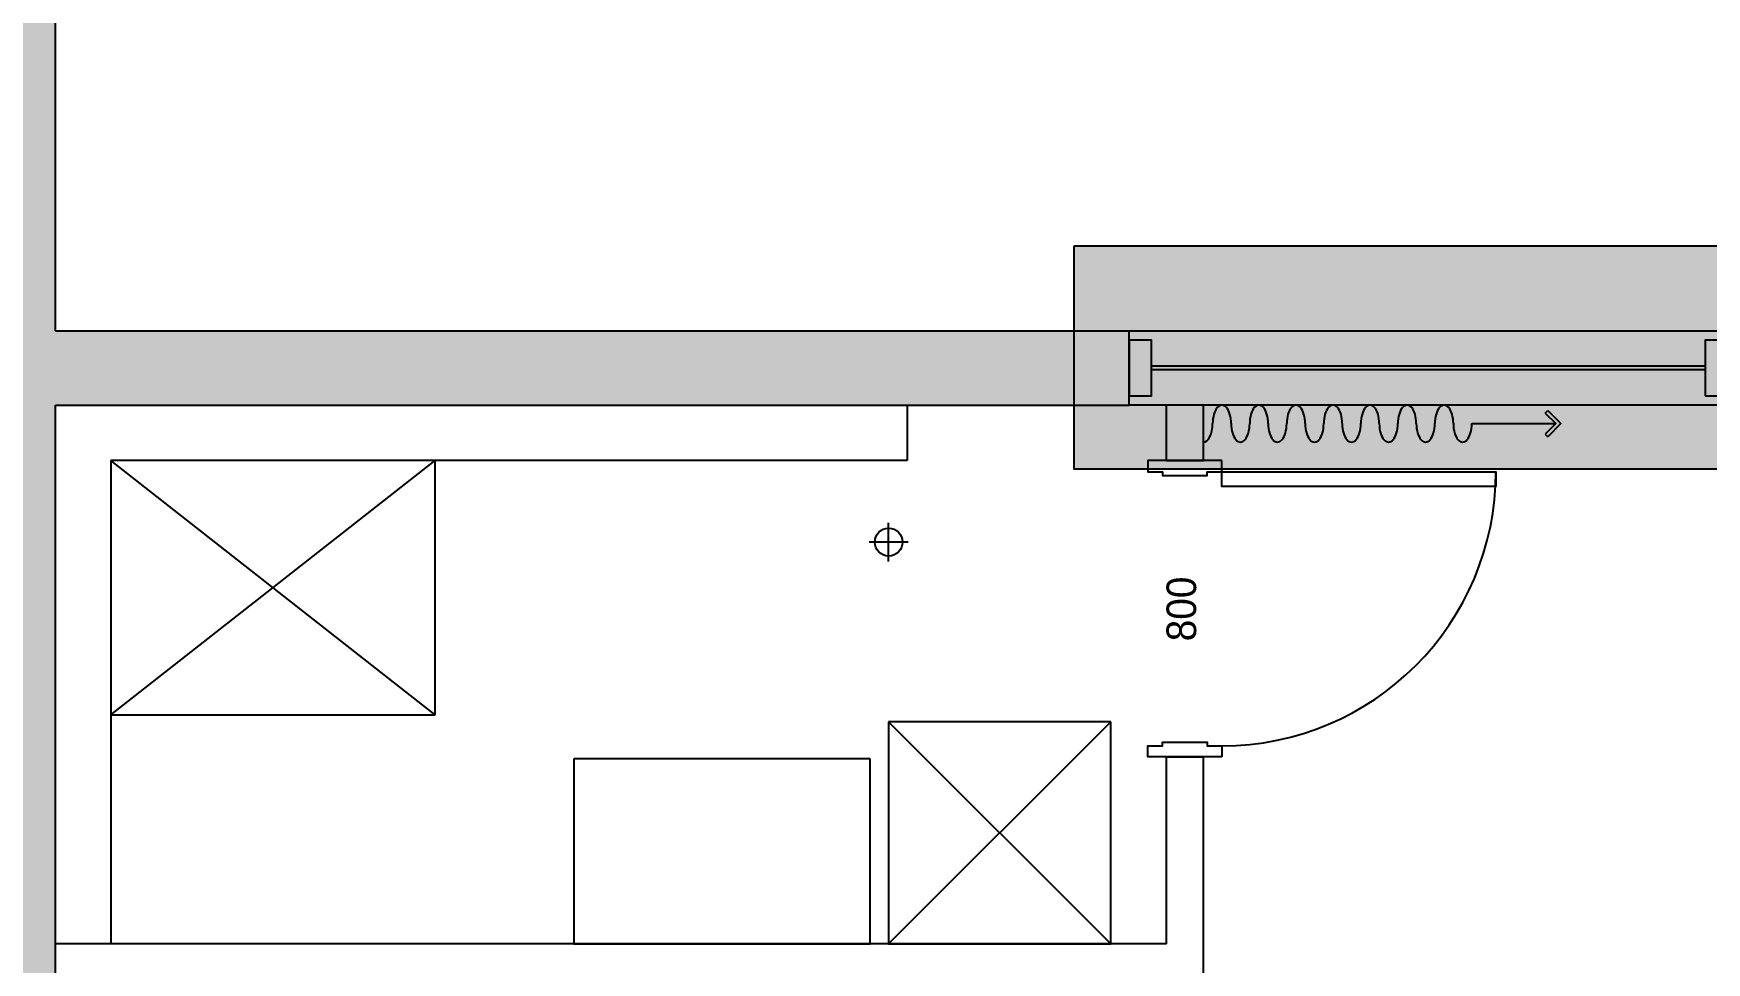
# Model space of a CAD drawing. Extents: x 11477420 to 23072185, y -28506554 to -14238804.
# Drawn here: x 11483137 to 11487655, y -14313479 to -14310971 of the extents above; entities that cross this region are included whole.
import ezdxf
from ezdxf.enums import TextEntityAlignment as Align

# ---------------------------------------------------------------- set-up
doc = ezdxf.new("R2010")
doc.units = 0
doc.header["$LTSCALE"] = 50
doc.header["$MEASUREMENT"] = 0
doc.layers.get('0').update_dxf_attribs({"linetype": 'CONTINUOUS'})
for name, color, linetype in [('01. F-소품', 3, 'CONTINUOUS'), ('04_FUR', 6, 'CONTINUOUS'), ('1.천장.벽체선(내벽)', 3, 'CONTINUOUS'), ('2.글자선', 60, 'CONTINUOUS'), ('2CONTINUOUS', 2, 'CONTINUOUS'), ('3 가구-붙박이', 6, 'CONTINUOUS'), ('3.기호.계단선', 30, 'CONTINUOUS'), ('4.가구-붙박이', 6, 'CONTINUOUS'), ('8.패턴선', 8, 'CONTINUOUS'), ('C-WIN', 4, 'CONTINUOUS'), ('CO-DO-FR', 7, 'CONTINUOUS'), ('CO-DOOR', 8, 'CONTINUOUS'), ('FUR', 11, 'CONTINUOUS')]:
    doc.layers.add(name, color=color, linetype=linetype)
doc.styles.add('W-TEXT2', font='Dotum.ttf')
doc.linetypes.add('BATTING', pattern='A,0.00254,-2.54,[134,ltypeshp.shx,S=2.54,R=0,X=-2.54,Y=0],-5.08,[134,ltypeshp.shx,S=2.54,R=180,X=2.54,Y=0],-2.54', length=10.16254)

# ---------------------------------------------------------------- blocks, each defined once
blk = doc.blocks.new('flooor')
at = {"layer": '8.패턴선', "ltscale": 30}
h = blk.add_hatch(color=256, dxfattribs=at)
h.dxf.hatch_style = 1
h.paths.add_polyline_path([(11507656.8, -14172891.8), (11491856.8, -14172891.8), (11491856.8, -14188496.8), (11492056.8, -14188496.8), (11492056.8, -14187881.8), (11492216.8, -14187881.8), (11492216.8, -14187096.8), (11492056.8, -14187096.8), (11492056.8, -14177741.8), (11494956.8, -14177741.8), (11494956.8, -14177541.8), (11492056.8, -14177541.8), (11492056.8, -14173091.8), (11494756.8, -14173091.8), (11494756.8, -14176541.8), (11494956.8, -14176541.8), (11494956.8, -14173091.8), (11500056.8, -14173091.8), (11500056.8, -14176141.8), (11500256.8, -14176141.8), (11500256.8, -14173091.8), (11503456.8, -14173091.8), (11503456.8, -14176141.8), (11503656.8, -14176141.8), (11503656.8, -14175391.8), (11504256.8, -14175391.8), (11504256.8, -14175302.3), (11504246.8, -14175302.3), (11504246.8, -14175262.3), (11504256.8, -14175191.8), (11503656.8, -14175191.8), (11503656.8, -14173091.8), (11505856.8, -14173091.8), (11505856.8, -14175191.8), (11505256.8, -14175191.8), (11505256.8, -14175262.3), (11505266.8, -14175262.3), (11505266.8, -14175316.8), (11505256.8, -14175316.8), (11505256.8, -14175391.8), (11506056.8, -14175391.8), (11506056.8, -14174691.8), (11509204.8, -14174691.8), (11509204.8, -14174491.8), (11506056.8, -14174491.8), (11506056.8, -14173091.8), (11507656.8, -14173091.8)])
h.paths.add_polyline_path([(11499856.8, -14177741.8), (11504356.8, -14177741.8), (11504356.8, -14177541.8), (11499106.8, -14177541.8), (11499106.8, -14177566.8), (11499106.8, -14177716.8), (11499106.8, -14177741.8), (11499106.8, -14177991.8), (11499856.8, -14177991.8)], flags=17)
h.paths.add_polyline_path([(11506056.8, -14177541.8), (11505856.8, -14177541.8), (11505356.8, -14177541.8), (11505356.8, -14177741.8), (11505356.8, -14177941.8), (11506056.8, -14177941.8)], flags=17)
h.paths.add_polyline_path([(11512534.8, -14172891.8), (11511656.8, -14172891.8), (11511656.8, -14173091.8), (11511656.8, -14173691.8), (11512334.8, -14173691.8), (11512334.8, -14174491.8), (11511854.8, -14174491.8), (11511854.8, -14174691.8), (11512334.8, -14174691.8), (11512334.8, -14174791.8), (11512534.8, -14174791.8)])
h.paths.add_polyline_path([(11512534.8, -14175641.8), (11512384.8, -14175641.8), (11512334.8, -14175641.8), (11512334.8, -14176391.8), (11512534.8, -14176391.8)])
h.paths.add_polyline_path([(11512534.8, -14176941.8), (11512384.8, -14176941.8), (11512334.8, -14176941.8), (11512334.8, -14177100.8), (11511772.8, -14177100.8), (11511772.8, -14177941.8), (11512334.8, -14177941.8), (11512334.8, -14178041.8), (11512534.8, -14178041.8)])
h.paths.add_polyline_path([(11512534.8, -14179271.8), (11512384.8, -14179271.8), (11512334.8, -14179271.8), (11512334.8, -14179836.8), (11512534.8, -14179836.8)])
h.paths.add_polyline_path([(11512256.8, -14184446.8), (11511656.8, -14184446.8), (11511656.8, -14185146.8), (11512256.8, -14185146.8)])
h.paths.add_polyline_path([(11507213.8, -14187066.8), (11506733.8, -14187066.8), (11506733.8, -14187846.8), (11507213.8, -14187846.8)], flags=17)
h.paths.add_polyline_path([(11499706.8, -14186781.8), (11499221.8, -14186781.8), (11499221.8, -14187556.8), (11499706.8, -14187556.8)], flags=17)
at = {"ltscale": 30}
for p, q in [((11494306.8, -14178164.3), (11494306.8, -14178059.3)), ((11494359.3, -14178111.8), (11494254.3, -14178111.8))]:
    blk.add_line(p, q, dxfattribs=at)
blk.add_circle((11494306.8, -14178111.8), 37.5, dxfattribs=at)
at = {"layer": '2CONTINUOUS', "ltscale": 30}
for p, q in [((11492056.8, -14177541.8), (11492056.8, -14173091.8)), ((11492056.8, -14177541.8), (11494956.8, -14177541.8)), ((11494956.8, -14177741.8), (11494956.8, -14177541.8)), ((11492056.8, -14187096.8), (11492056.8, -14177741.8)), ((11492056.8, -14177741.8), (11494956.8, -14177741.8))]:
    blk.add_line(p, q, dxfattribs=at)
at = {"layer": 'C-WIN', "ltscale": 30}
for p, q in [((11496511.8, -14177636.8), (11495016.8, -14177636.8)), ((11496511.8, -14177646.8), (11495016.8, -14177646.8))]:
    blk.add_line(p, q, dxfattribs=at)
for points in [[(11494956.8, -14177541.8), (11499106.8, -14177541.8), (11499106.8, -14177741.8), (11494956.8, -14177741.8)], [(11494956.8, -14177716.8), (11495016.8, -14177716.8), (11495016.8, -14177566.8), (11494956.8, -14177566.8)], [(11496511.8, -14177716.8), (11496571.8, -14177716.8), (11496571.8, -14177566.8), (11496511.8, -14177566.8)]]:
    blk.add_lwpolyline(points, close=True, dxfattribs=at)
blk = doc.blocks.new('flooor2')
at = {"layer": '01. F-소품'}
blk.add_hatch(color=8, dxfattribs=at).paths.add_polyline_path([(11521619.2, -14272922.7), (11521626.2, -14272929.8), (11521661.6, -14272894.4), (11521626.2, -14272859.1), (11521619.2, -14272866.2), (11521647.5, -14272894.4)])
at = {"layer": '01. F-소품', "color": 8}
for p, q in [((11521619.2, -14272866.2), (11521626.2, -14272859.1)), ((11521421.1, -14272894.4), (11521647.5, -14272894.4)), ((11521619.2, -14272922.7), (11521626.2, -14272929.8))]:
    blk.add_line(p, q, dxfattribs=at)
for points in [[(11521619.2, -14272866.2), (11521647.5, -14272894.4), (11521619.2, -14272922.7)], [(11521626.2, -14272859.1), (11521661.6, -14272894.4), (11521626.2, -14272929.8)]]:
    blk.add_lwpolyline(points, dxfattribs=at)
for centre, start_param, end_param in [((11520746.1, -14272894.4), 1.570796, 4.712389), ((11520846.1, -14272894.4), 1.570796, 4.712389), ((11520946.1, -14272894.4), 1.570796, 4.712389), ((11521046.1, -14272894.4), 1.570796, 4.712389), ((11521146.1, -14272894.4), 1.570796, 4.712389), ((11521246.1, -14272894.4), 1.570796, 4.712389), ((11521346.1, -14272894.4), 1.570796, 4.712389), ((11520696.1, -14272894.4), 6.283185, 7.853982), ((11520796.1, -14272894.4), 4.712389, 7.853982), ((11520896.1, -14272894.4), 4.712389, 7.853982), ((11520996.1, -14272894.4), 4.712389, 7.853982), ((11521096.1, -14272894.4), 4.712389, 7.853982), ((11521196.1, -14272894.4), 4.712389, 7.853982), ((11521296.1, -14272894.4), 4.712389, 7.853982), ((11521396.1, -14272894.4), 4.712389, 7.853982)]:
    blk.add_ellipse(centre, major_axis=(0, -50), ratio=0.5, start_param=start_param, end_param=end_param, dxfattribs=at)
at = {"layer": '04_FUR', "color": 8}
blk.add_line((11520446.1, -14274299.4), (11519846.1, -14273699.4), dxfattribs=at)
at = {"layer": '1.천장.벽체선(내벽)', "ltscale": 30}
for p, q in [((11520596.1, -14272994.4), (11520596.1, -14272844.4)), ((11520696.1, -14272994.4), (11520696.1, -14272844.4)), ((11520596.1, -14272994.4), (11520696.1, -14272994.4)), ((11520596.1, -14274299.4), (11520596.1, -14273794.4)), ((11520596.1, -14273794.4), (11520696.1, -14273794.4)), ((11520696.1, -14276299.4), (11520696.1, -14273794.4)), ((11520596.1, -14274299.4), (11517596.1, -14274299.4))]:
    blk.add_line(p, q, dxfattribs=at)
at = {"layer": '3 가구-붙박이', "color": 8}
for p, q in [((11517596.1, -14272844.4), (11519896.1, -14272844.4)), ((11517596.1, -14274299.4), (11517596.1, -14272844.4)), ((11519896.1, -14272844.4), (11519896.1, -14272994.4)), ((11519896.1, -14272994.4), (11517746.1, -14272994.4)), ((11517746.1, -14272994.4), (11517746.1, -14274299.4)), ((11517746.1, -14274299.4), (11517596.1, -14274299.4))]:
    blk.add_line(p, q, dxfattribs=at)
at = {"layer": '3 가구-붙박이', "color": 8, "ltscale": 30}
for p, q in [((11519796.1, -14273799.4), (11518996.1, -14273799.4)), ((11518996.1, -14273799.4), (11518996.1, -14274299.4)), ((11519796.1, -14274299.4), (11519796.1, -14273799.4)), ((11518996.1, -14274299.4), (11519796.1, -14274299.4))]:
    blk.add_line(p, q, dxfattribs=at)
at = {"layer": '4.가구-붙박이', "color": 8}
for p, q in [((11520446.1, -14273699.4), (11519846.1, -14274299.4)), ((11520446.1, -14273699.4), (11519846.1, -14273699.4)), ((11519846.1, -14273699.4), (11519846.1, -14274299.4)), ((11520446.1, -14274299.4), (11520446.1, -14273699.4)), ((11519846.1, -14274299.4), (11520446.1, -14274299.4))]:
    blk.add_line(p, q, dxfattribs=at)
at = {"layer": 'CO-DO-FR', "color": 8}
for points in [[(11520746.1, -14272994.4), (11520546.1, -14272994.4), (11520546.1, -14273024.4), (11520586.1, -14273024.4), (11520586.1, -14273034.4), (11520706.1, -14273034.4), (11520706.1, -14273024.4), (11520746.1, -14273024.4), (11520746.1, -14272994.4)], [(11520746.1, -14273794.4), (11520546.1, -14273794.4), (11520546.1, -14273764.4), (11520586.1, -14273764.4), (11520586.1, -14273754.4), (11520706.1, -14273754.4), (11520706.1, -14273764.4), (11520746.1, -14273764.4), (11520746.1, -14273794.4)]]:
    blk.add_lwpolyline(points, close=True, dxfattribs=at)
at = {"layer": 'CO-DOOR'}
blk.add_lwpolyline([(11521486.1, -14273064.4), (11520746.1, -14273064.4), (11520746.1, -14273024.4), (11521486.1, -14273024.4)], close=True, dxfattribs=at)
blk.add_arc((11520746.1, -14273024.4), 740, 270, 0, dxfattribs=at)
at = {"layer": 'FUR', "color": 8}
for p, q in [((11518621.1, -14273680.4), (11517746.1, -14272994.4)), ((11517746.1, -14273680.4), (11518621.1, -14272994.4)), ((11518621.1, -14272994.4), (11517746.1, -14272994.4)), ((11517746.1, -14272994.4), (11517746.1, -14273680.4)), ((11518621.1, -14273680.4), (11518621.1, -14272994.4)), ((11517746.1, -14273680.4), (11518621.1, -14273680.4))]:
    blk.add_line(p, q, dxfattribs=at)
blk.add_blockref('flooor', (25539.3, -95102.6))
at = {"layer": '2.글자선', "color": 8, "style": 'W-TEXT2'}
blk.add_text('800', height=80, rotation=90, dxfattribs=at).set_placement((11520636.5, -14273394.8), align=Align.MIDDLE_CENTER)

msp = doc.modelspace()

# ---------------------------------------------------------------- hatches: boundary and pattern name
at = {"layer": '3.기호.계단선', "linetype": 'BATTING', "ltscale": 10}
h = msp.add_hatch(dxfattribs=at)
h.set_pattern_fill('DOTS', color=256, scale=500)
h.paths.add_polyline_path([(11485947.5, -14311543.7), (11490392.2, -14311543.7), (11490392.2, -14312147), (11485947.5, -14312147)])
h.paths.add_polyline_path([(11496996.1, -14309624), (11497551.1, -14309624), (11497551.1, -14311774), (11496996.1, -14311774)])
h.paths.add_polyline_path([(11496996.3, -14316231.8), (11498292.2, -14316231.8), (11498292.2, -14316629), (11496996.3, -14316629)])
h.paths.add_polyline_path([(11495439.5, -14312043.4), (11496569.1, -14312043.4), (11496569.1, -14311656.6), (11495439.5, -14311656.6)])

# ---------------------------------------------------------------- linework, layer by layer
at = {"layer": '3.기호.계단선', "ltscale": 10}
msp.add_lwpolyline([(11485947.5, -14311543.7), (11490392.2, -14311543.7), (11490392.2, -14312147), (11485947.5, -14312147)], close=True, dxfattribs=at)

# ---------------------------------------------------------------- block references
msp.add_blockref('flooor2', (-34400, -39129.5))

doc.saveas('drawing.dxf')
